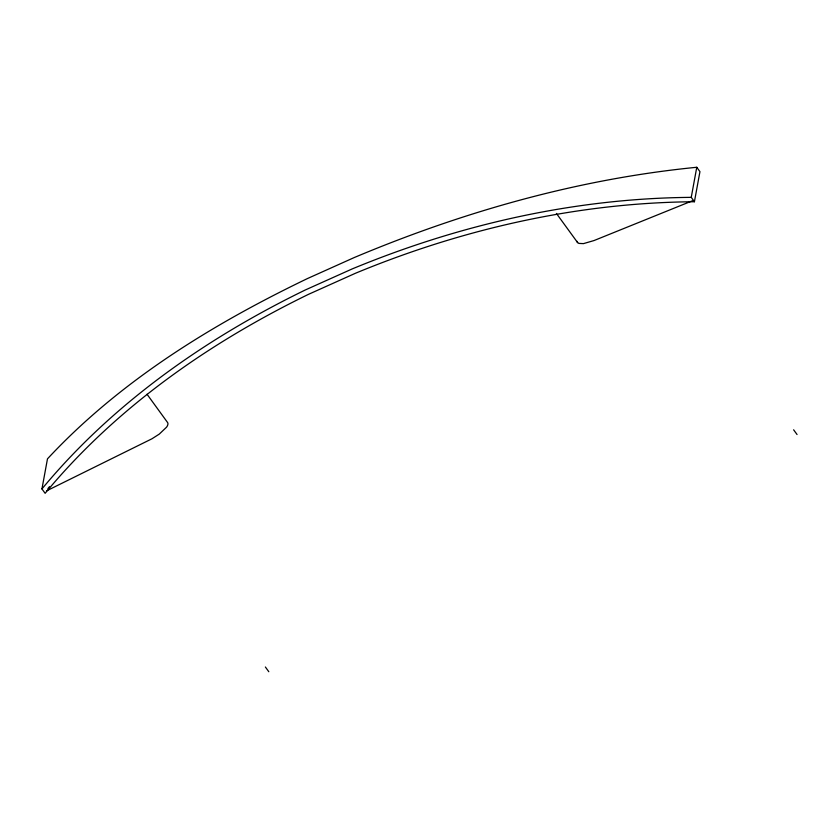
<?xml version="1.0" encoding="UTF-8"?>
<svg xmlns="http://www.w3.org/2000/svg" width="839" height="839" viewBox="0 0 839 839"><rect width="100%" height="100%" fill="white"/><g stroke="black" fill="none" stroke-linecap="round" stroke-linejoin="round"><path stroke-width="1.26" d="M41.95 488.938L47.477 458.849C119.967 380.937 212.204 324.399 307.452 278.558L354.31 257.521C463.422 211.617 578.753 178.906 696.769 167.276L699.946 171.649L694.419 201.738C578.102 202.619 462.667 228.848 355.4 273.283L308.532 294.321C209.1 342.711 116.044 407.712 45.128 493.301L41.95 488.938C112.866 403.339 205.922 338.337 305.354 289.948L352.223 268.91C459.489 224.474 574.925 198.256 691.252 197.364L694.419 201.738M691.252 197.364L696.769 167.276M47.896 488.571L49.511 486.672M46.638 490.825L151.953 438.787L159.263 434.109L166.583 427.166A8.862 3.954 -36 0 0 167.464 422.363L147.035 394.246M692.374 200.794L594.085 240.531L583.462 243.625L578.868 243.404L577.61 242.597L556.414 213.442M793.621 429.799L797.05 434.518M265.376 667.005L268.805 671.724M577.61 242.597A8.862 3.954 -36 0 1 577.117 241.349"/></g></svg>
